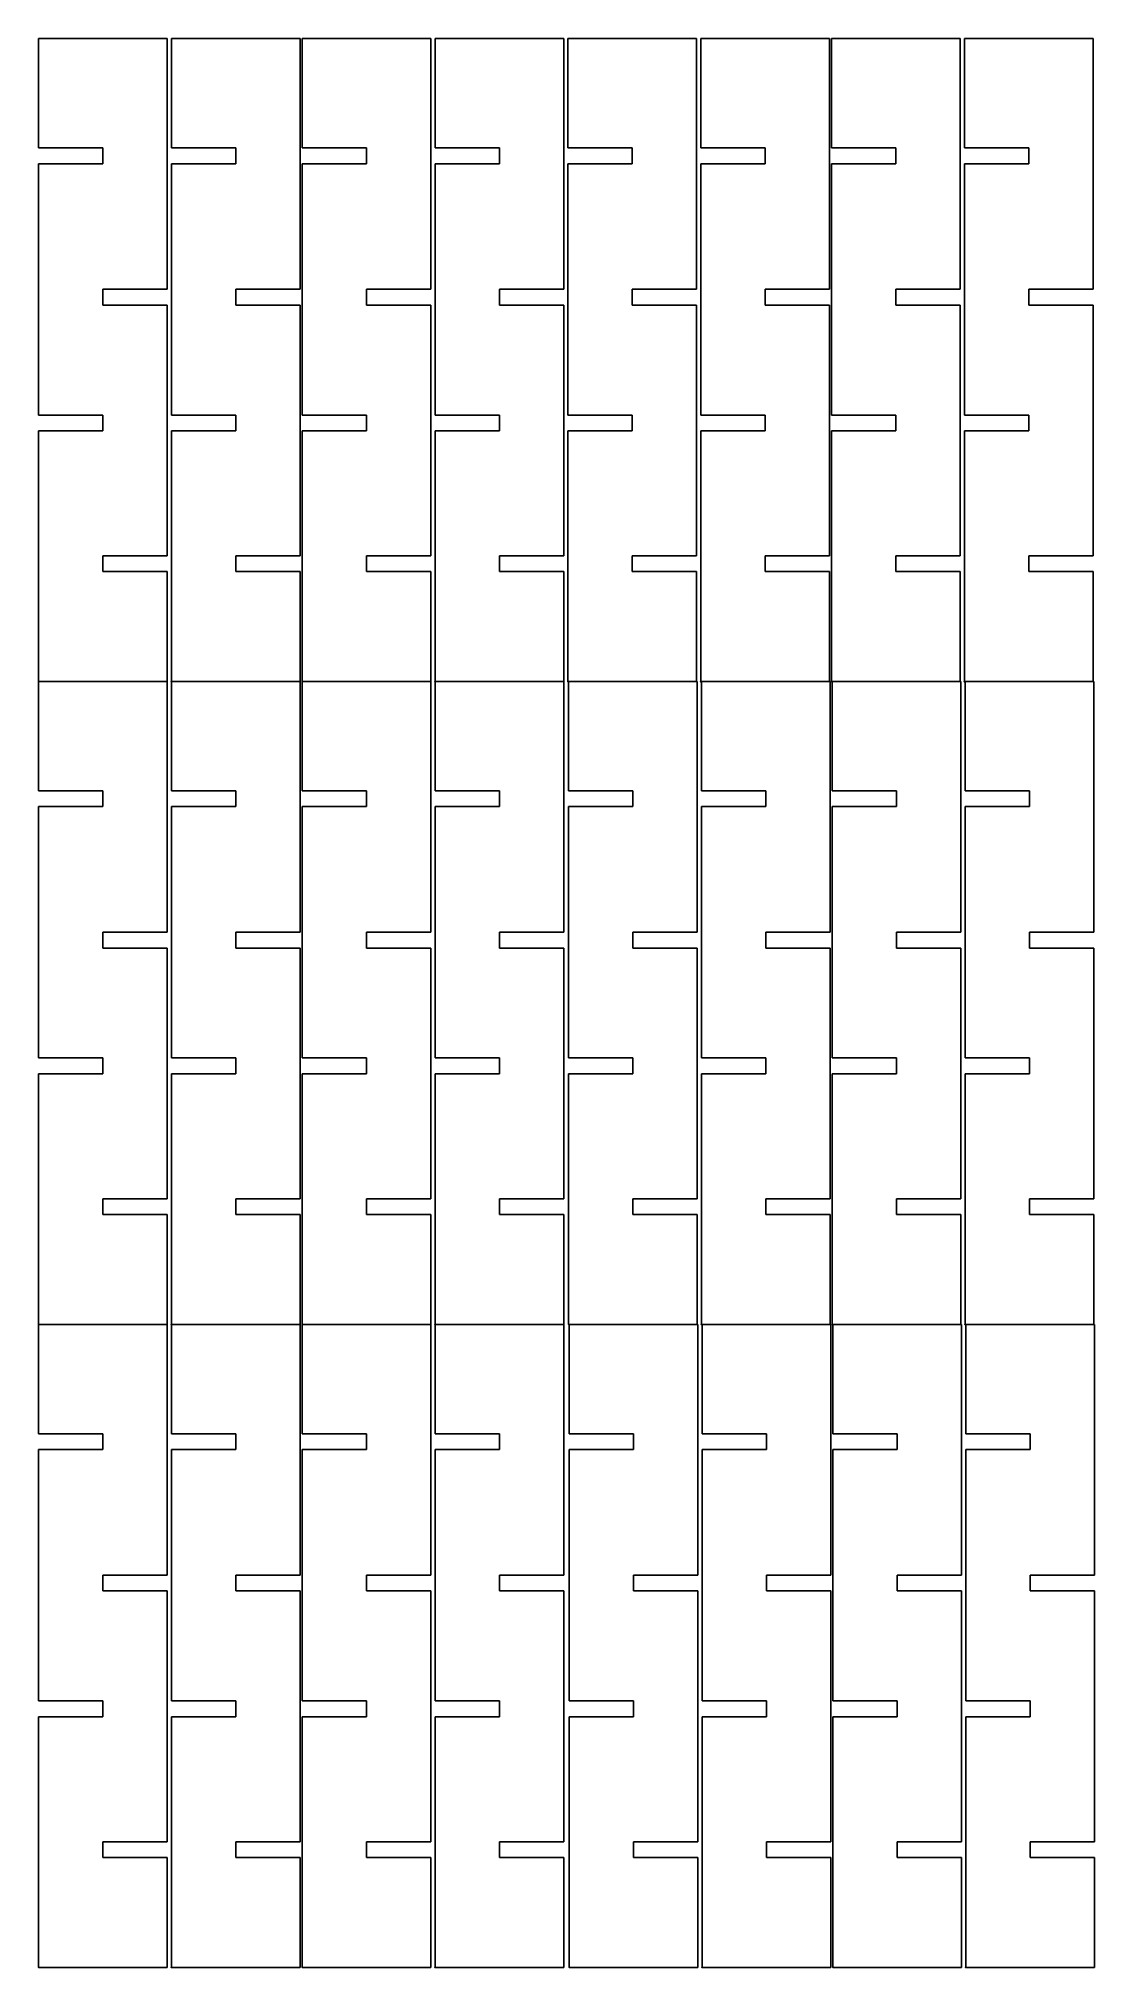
# Model space of a CAD drawing. Header units: centimetres. Extents: x 0 to 16.4, y 0 to 30.
import ezdxf

# ---------------------------------------------------------------- set-up
doc = ezdxf.new("R2010")
doc.units = ezdxf.units.CM
doc.header["$MEASUREMENT"] = 0
doc.layers.add('キャンドルスタンド？ v1_Sketch1', color=7, linetype='Continuous')

msp = doc.modelspace()

# ---------------------------------------------------------------- linework, layer by layer
at = {"layer": 'キャンドルスタンド？ v1_Sketch1'}
for p, q in [((2, 30), (0, 30)), ((0, 30), (0, 28.299)), ((2, 26.1), (2, 30)), ((4.065, 30), (2.065, 30)), ((2.065, 30), (2.065, 28.299)), ((4.065, 26.1), (4.065, 30)), ((6.1, 30), (4.1, 30)), ((4.1, 30), (4.1, 28.299)), ((6.1, 26.1), (6.1, 30)), ((8.165, 30), (6.165, 30)), ((6.165, 30), (6.165, 28.299)), ((8.165, 26.1), (8.165, 30)), ((8.23, 30), (8.23, 28.299)), ((10.23, 30), (8.23, 30)), ((10.23, 26.1), (10.23, 30)), ((10.295, 30), (10.295, 28.299)), ((12.295, 30), (10.295, 30)), ((12.295, 26.1), (12.295, 30)), ((14.33, 30), (12.33, 30)), ((12.33, 30), (12.33, 28.299)), ((14.33, 26.1), (14.33, 30)), ((16.395, 30), (14.395, 30)), ((14.395, 30), (14.395, 28.299)), ((16.395, 26.1), (16.395, 30)), ((0, 28.299), (1, 28.299)), ((1, 28.299), (1, 28.054)), ((2.065, 28.299), (3.065, 28.299)), ((3.065, 28.299), (3.065, 28.054)), ((4.1, 28.299), (5.1, 28.299)), ((5.1, 28.299), (5.1, 28.054)), ((6.165, 28.299), (7.165, 28.299)), ((7.165, 28.299), (7.165, 28.054)), ((8.23, 28.299), (9.23, 28.299)), ((9.23, 28.299), (9.23, 28.054)), ((10.295, 28.299), (11.295, 28.299)), ((11.295, 28.299), (11.295, 28.054)), ((12.33, 28.299), (13.33, 28.299)), ((13.33, 28.299), (13.33, 28.054)), ((14.395, 28.299), (15.395, 28.299)), ((15.395, 28.299), (15.395, 28.054)), ((0, 28.054), (0, 24.145)), ((1, 28.054), (0, 28.054)), ((2.065, 28.054), (2.065, 24.145)), ((3.065, 28.054), (2.065, 28.054)), ((5.1, 28.054), (4.1, 28.054)), ((4.1, 28.054), (4.1, 24.145)), ((7.165, 28.054), (6.165, 28.054)), ((6.165, 28.054), (6.165, 24.145)), ((8.23, 28.054), (8.23, 24.145)), ((9.23, 28.054), (8.23, 28.054)), ((10.295, 28.054), (10.295, 24.145)), ((11.295, 28.054), (10.295, 28.054)), ((12.33, 28.054), (12.33, 24.145)), ((13.33, 28.054), (12.33, 28.054)), ((14.395, 28.054), (14.395, 24.145)), ((15.395, 28.054), (14.395, 28.054)), ((1, 26.1), (1, 25.855)), ((2, 26.1), (1, 26.1)), ((3.065, 26.1), (3.065, 25.855)), ((4.065, 26.1), (3.065, 26.1)), ((5.1, 26.1), (5.1, 25.855)), ((6.1, 26.1), (5.1, 26.1)), ((7.165, 26.1), (7.165, 25.855)), ((8.165, 26.1), (7.165, 26.1)), ((9.23, 26.1), (9.23, 25.855)), ((10.23, 26.1), (9.23, 26.1)), ((11.295, 26.1), (11.295, 25.855)), ((12.295, 26.1), (11.295, 26.1)), ((13.33, 26.1), (13.33, 25.855)), ((14.33, 26.1), (13.33, 26.1)), ((15.395, 26.1), (15.395, 25.855)), ((16.395, 26.1), (15.395, 26.1)), ((1, 25.855), (2, 25.855)), ((2, 21.955), (2, 25.855)), ((3.065, 25.855), (4.065, 25.855)), ((4.065, 21.955), (4.065, 25.855)), ((5.1, 25.855), (6.1, 25.855)), ((6.1, 21.955), (6.1, 25.855)), ((7.165, 25.855), (8.165, 25.855)), ((8.165, 21.955), (8.165, 25.855)), ((9.23, 25.855), (10.23, 25.855)), ((10.23, 21.955), (10.23, 25.855)), ((11.295, 25.855), (12.295, 25.855)), ((12.295, 21.955), (12.295, 25.855)), ((13.33, 25.855), (14.33, 25.855)), ((14.33, 21.955), (14.33, 25.855)), ((15.395, 25.855), (16.395, 25.855)), ((16.395, 21.955), (16.395, 25.855)), ((1, 24.145), (0, 24.145)), ((1, 23.9), (1, 24.145)), ((3.065, 24.145), (2.065, 24.145)), ((3.065, 23.9), (3.065, 24.145)), ((5.1, 24.145), (4.1, 24.145)), ((5.1, 23.9), (5.1, 24.145)), ((7.165, 24.145), (6.165, 24.145)), ((7.165, 23.9), (7.165, 24.145)), ((9.23, 24.145), (8.23, 24.145)), ((9.23, 23.9), (9.23, 24.145)), ((11.295, 24.145), (10.295, 24.145)), ((11.295, 23.9), (11.295, 24.145)), ((13.33, 24.145), (12.33, 24.145)), ((13.33, 23.9), (13.33, 24.145)), ((15.395, 24.145), (14.395, 24.145)), ((15.395, 23.9), (15.395, 24.145)), ((0, 23.9), (0, 20)), ((0, 23.9), (1, 23.9)), ((2.065, 23.9), (2.065, 20)), ((2.065, 23.9), (3.065, 23.9)), ((4.1, 23.9), (5.1, 23.9)), ((4.1, 23.9), (4.1, 20)), ((6.165, 23.9), (6.165, 20)), ((6.165, 23.9), (7.165, 23.9)), ((8.23, 23.9), (9.23, 23.9)), ((8.23, 23.9), (8.23, 20)), ((10.295, 23.9), (10.295, 20)), ((10.295, 23.9), (11.295, 23.9)), ((12.33, 23.9), (13.33, 23.9)), ((12.33, 23.9), (12.33, 20)), ((14.395, 23.9), (14.395, 20)), ((14.395, 23.9), (15.395, 23.9)), ((1, 21.955), (2, 21.955)), ((1, 21.71), (1, 21.955)), ((3.065, 21.71), (3.065, 21.955)), ((3.065, 21.955), (4.065, 21.955)), ((5.1, 21.955), (6.1, 21.955)), ((5.1, 21.71), (5.1, 21.955)), ((7.165, 21.71), (7.165, 21.955)), ((7.165, 21.955), (8.165, 21.955)), ((9.23, 21.71), (9.23, 21.955)), ((9.23, 21.955), (10.23, 21.955)), ((11.295, 21.71), (11.295, 21.955)), ((11.295, 21.955), (12.295, 21.955)), ((13.33, 21.71), (13.33, 21.955)), ((13.33, 21.955), (14.33, 21.955)), ((15.395, 21.71), (15.395, 21.955)), ((15.395, 21.955), (16.395, 21.955)), ((2, 21.71), (1, 21.71)), ((2, 20), (2, 21.71)), ((4.065, 21.71), (3.065, 21.71)), ((4.065, 20), (4.065, 21.71)), ((6.1, 21.71), (5.1, 21.71)), ((6.1, 20), (6.1, 21.71)), ((8.165, 21.71), (7.165, 21.71)), ((8.165, 20), (8.165, 21.71)), ((10.23, 21.71), (9.23, 21.71)), ((10.23, 20), (10.23, 21.71)), ((12.295, 21.71), (11.295, 21.71)), ((12.295, 20), (12.295, 21.71)), ((14.33, 21.71), (13.33, 21.71)), ((14.33, 20), (14.33, 21.71)), ((16.395, 21.71), (15.395, 21.71)), ((16.395, 20), (16.395, 21.71)), ((2, 20), (0, 20)), ((0, 20), (0, 18.299)), ((0, 20), (2, 20)), ((2, 16.1), (2, 20)), ((4.065, 20), (2.065, 20)), ((2.065, 20), (2.065, 18.299)), ((2.065, 20), (4.065, 20)), ((4.065, 16.1), (4.065, 20)), ((6.1, 20), (4.1, 20)), ((4.1, 20), (4.1, 18.299)), ((4.1, 20), (6.1, 20)), ((6.1, 16.1), (6.1, 20)), ((8.165, 20), (6.165, 20)), ((6.165, 20), (8.165, 20)), ((6.165, 20), (6.165, 18.299)), ((8.165, 16.1), (8.165, 20)), ((8.23, 20), (10.23, 20)), ((8.24, 20), (8.24, 18.299)), ((10.24, 20), (8.24, 20)), ((10.24, 16.1), (10.24, 20)), ((10.295, 20), (12.295, 20)), ((10.305, 20), (10.305, 18.299)), ((12.305, 20), (10.305, 20)), ((12.305, 16.1), (12.305, 20)), ((12.33, 20), (14.33, 20)), ((14.34, 20), (12.34, 20)), ((12.34, 20), (12.34, 18.299)), ((14.34, 16.1), (14.34, 20)), ((14.395, 20), (16.395, 20)), ((14.405, 20), (14.405, 18.299)), ((16.405, 20), (14.405, 20)), ((16.405, 16.1), (16.405, 20)), ((0, 18.299), (1, 18.299)), ((0, 18.054), (0, 14.145)), ((1, 18.054), (0, 18.054)), ((1, 18.299), (1, 18.054)), ((2.065, 18.299), (3.065, 18.299)), ((2.065, 18.054), (2.065, 14.145)), ((3.065, 18.054), (2.065, 18.054)), ((3.065, 18.299), (3.065, 18.054)), ((4.1, 18.299), (5.1, 18.299)), ((5.1, 18.054), (4.1, 18.054)), ((4.1, 18.054), (4.1, 14.145)), ((5.1, 18.299), (5.1, 18.054)), ((6.165, 18.299), (7.165, 18.299)), ((6.165, 18.054), (6.165, 14.145)), ((7.165, 18.054), (6.165, 18.054)), ((7.165, 18.299), (7.165, 18.054)), ((8.24, 18.299), (9.24, 18.299)), ((8.24, 18.054), (8.24, 14.145)), ((9.24, 18.054), (8.24, 18.054)), ((9.24, 18.299), (9.24, 18.054)), ((10.305, 18.299), (11.305, 18.299)), ((10.305, 18.054), (10.305, 14.145)), ((11.305, 18.054), (10.305, 18.054)), ((11.305, 18.299), (11.305, 18.054)), ((12.34, 18.299), (13.34, 18.299)), ((12.34, 18.054), (12.34, 14.145)), ((13.34, 18.054), (12.34, 18.054)), ((13.34, 18.299), (13.34, 18.054)), ((14.405, 18.299), (15.405, 18.299)), ((15.405, 18.054), (14.405, 18.054)), ((14.405, 18.054), (14.405, 14.145)), ((15.405, 18.299), (15.405, 18.054)), ((1, 16.1), (1, 15.855)), ((2, 16.1), (1, 16.1)), ((3.065, 16.1), (3.065, 15.855)), ((4.065, 16.1), (3.065, 16.1)), ((5.1, 16.1), (5.1, 15.855)), ((6.1, 16.1), (5.1, 16.1)), ((7.165, 16.1), (7.165, 15.855)), ((8.165, 16.1), (7.165, 16.1)), ((9.24, 16.1), (9.24, 15.855)), ((10.24, 16.1), (9.24, 16.1)), ((11.305, 16.1), (11.305, 15.855)), ((12.305, 16.1), (11.305, 16.1)), ((13.34, 16.1), (13.34, 15.855)), ((14.34, 16.1), (13.34, 16.1)), ((15.405, 16.1), (15.405, 15.855)), ((16.405, 16.1), (15.405, 16.1)), ((1, 15.855), (2, 15.855)), ((2, 11.955), (2, 15.855)), ((3.065, 15.855), (4.065, 15.855)), ((4.065, 11.955), (4.065, 15.855)), ((5.1, 15.855), (6.1, 15.855)), ((6.1, 11.955), (6.1, 15.855)), ((7.165, 15.855), (8.165, 15.855)), ((8.165, 11.955), (8.165, 15.855)), ((9.24, 15.855), (10.24, 15.855)), ((10.24, 11.955), (10.24, 15.855)), ((11.305, 15.855), (12.305, 15.855)), ((12.305, 11.955), (12.305, 15.855)), ((13.34, 15.855), (14.34, 15.855)), ((14.34, 11.955), (14.34, 15.855)), ((15.405, 15.855), (16.405, 15.855)), ((16.405, 11.955), (16.405, 15.855)), ((1, 14.145), (0, 14.145)), ((1, 13.9), (1, 14.145)), ((3.065, 14.145), (2.065, 14.145)), ((3.065, 13.9), (3.065, 14.145)), ((5.1, 14.145), (4.1, 14.145)), ((5.1, 13.9), (5.1, 14.145)), ((7.165, 14.145), (6.165, 14.145)), ((7.165, 13.9), (7.165, 14.145)), ((9.24, 14.145), (8.24, 14.145)), ((9.24, 13.9), (9.24, 14.145)), ((11.305, 14.145), (10.305, 14.145)), ((11.305, 13.9), (11.305, 14.145)), ((13.34, 14.145), (12.34, 14.145)), ((13.34, 13.9), (13.34, 14.145)), ((15.405, 14.145), (14.405, 14.145)), ((15.405, 13.9), (15.405, 14.145)), ((0, 13.9), (0, 10)), ((0, 13.9), (1, 13.9)), ((2.065, 13.9), (2.065, 10)), ((2.065, 13.9), (3.065, 13.9)), ((4.1, 13.9), (5.1, 13.9)), ((4.1, 13.9), (4.1, 10)), ((6.165, 13.9), (6.165, 10)), ((6.165, 13.9), (7.165, 13.9)), ((8.24, 13.9), (8.24, 10)), ((8.24, 13.9), (9.24, 13.9)), ((10.305, 13.9), (10.305, 10)), ((10.305, 13.9), (11.305, 13.9)), ((12.34, 13.9), (13.34, 13.9)), ((12.34, 13.9), (12.34, 10)), ((14.405, 13.9), (14.405, 10)), ((14.405, 13.9), (15.405, 13.9)), ((1, 11.71), (1, 11.955)), ((1, 11.955), (2, 11.955)), ((2, 11.71), (1, 11.71)), ((2, 10), (2, 11.71)), ((3.065, 11.955), (4.065, 11.955)), ((3.065, 11.71), (3.065, 11.955)), ((4.065, 11.71), (3.065, 11.71)), ((4.065, 10), (4.065, 11.71)), ((5.1, 11.71), (5.1, 11.955)), ((5.1, 11.955), (6.1, 11.955)), ((6.1, 11.71), (5.1, 11.71)), ((6.1, 10), (6.1, 11.71)), ((7.165, 11.71), (7.165, 11.955)), ((7.165, 11.955), (8.165, 11.955)), ((8.165, 11.71), (7.165, 11.71)), ((8.165, 10), (8.165, 11.71)), ((9.24, 11.955), (10.24, 11.955)), ((9.24, 11.71), (9.24, 11.955)), ((10.24, 11.71), (9.24, 11.71)), ((10.24, 10), (10.24, 11.71)), ((11.305, 11.955), (12.305, 11.955)), ((11.305, 11.71), (11.305, 11.955)), ((12.305, 11.71), (11.305, 11.71)), ((12.305, 10), (12.305, 11.71)), ((13.34, 11.955), (14.34, 11.955)), ((13.34, 11.71), (13.34, 11.955)), ((14.34, 11.71), (13.34, 11.71)), ((14.34, 10), (14.34, 11.71)), ((15.405, 11.71), (15.405, 11.955)), ((15.405, 11.955), (16.405, 11.955)), ((16.405, 11.71), (15.405, 11.71)), ((16.405, 10), (16.405, 11.71)), ((0, 10), (0, 8.299)), ((2, 10), (0, 10)), ((0, 10), (2, 10)), ((2, 6.1), (2, 10)), ((4.065, 10), (2.065, 10)), ((2.065, 10), (2.065, 8.299)), ((2.065, 10), (4.065, 10)), ((4.065, 6.1), (4.065, 10)), ((4.1, 10), (4.1, 8.299)), ((6.1, 10), (4.1, 10)), ((4.1, 10), (6.1, 10)), ((6.1, 6.1), (6.1, 10)), ((6.165, 10), (8.165, 10)), ((6.165, 10), (6.165, 8.299)), ((8.165, 10), (6.165, 10)), ((8.165, 6.1), (8.165, 10)), ((8.24, 10), (10.24, 10)), ((10.25, 10), (8.25, 10)), ((8.25, 10), (8.25, 8.299)), ((10.25, 6.1), (10.25, 10)), ((10.305, 10), (12.305, 10)), ((12.315, 10), (10.315, 10)), ((10.315, 10), (10.315, 8.299)), ((12.315, 6.1), (12.315, 10)), ((12.34, 10), (14.34, 10)), ((14.35, 10), (12.35, 10)), ((12.35, 10), (12.35, 8.299)), ((14.35, 6.1), (14.35, 10)), ((14.405, 10), (16.405, 10)), ((14.415, 10), (14.415, 8.299)), ((16.415, 10), (14.415, 10)), ((16.415, 6.1), (16.415, 10)), ((0, 8.299), (1, 8.299)), ((1, 8.299), (1, 8.054)), ((2.065, 8.299), (3.065, 8.299)), ((3.065, 8.299), (3.065, 8.054)), ((4.1, 8.299), (5.1, 8.299)), ((5.1, 8.299), (5.1, 8.054)), ((6.165, 8.299), (7.165, 8.299)), ((7.165, 8.299), (7.165, 8.054)), ((8.25, 8.299), (9.25, 8.299)), ((9.25, 8.299), (9.25, 8.054)), ((10.315, 8.299), (11.315, 8.299)), ((11.315, 8.299), (11.315, 8.054)), ((12.35, 8.299), (13.35, 8.299)), ((13.35, 8.299), (13.35, 8.054)), ((14.415, 8.299), (15.415, 8.299)), ((15.415, 8.299), (15.415, 8.054)), ((1, 8.054), (0, 8.054)), ((0, 8.054), (0, 4.145)), ((2.065, 8.054), (2.065, 4.145)), ((3.065, 8.054), (2.065, 8.054)), ((4.1, 8.054), (4.1, 4.145)), ((5.1, 8.054), (4.1, 8.054)), ((6.165, 8.054), (6.165, 4.145)), ((7.165, 8.054), (6.165, 8.054)), ((9.25, 8.054), (8.25, 8.054)), ((8.25, 8.054), (8.25, 4.145)), ((10.315, 8.054), (10.315, 4.145)), ((11.315, 8.054), (10.315, 8.054)), ((12.35, 8.054), (12.35, 4.145)), ((13.35, 8.054), (12.35, 8.054)), ((15.415, 8.054), (14.415, 8.054)), ((14.415, 8.054), (14.415, 4.145)), ((1, 6.1), (1, 5.855)), ((2, 6.1), (1, 6.1)), ((4.065, 6.1), (3.065, 6.1)), ((3.065, 6.1), (3.065, 5.855)), ((5.1, 6.1), (5.1, 5.855)), ((6.1, 6.1), (5.1, 6.1)), ((7.165, 6.1), (7.165, 5.855)), ((8.165, 6.1), (7.165, 6.1)), ((9.25, 6.1), (9.25, 5.855)), ((10.25, 6.1), (9.25, 6.1)), ((11.315, 6.1), (11.315, 5.855)), ((12.315, 6.1), (11.315, 6.1)), ((13.35, 6.1), (13.35, 5.855)), ((14.35, 6.1), (13.35, 6.1)), ((15.415, 6.1), (15.415, 5.855)), ((16.415, 6.1), (15.415, 6.1)), ((1, 5.855), (2, 5.855)), ((2, 1.955), (2, 5.855)), ((3.065, 5.855), (4.065, 5.855)), ((4.065, 1.955), (4.065, 5.855)), ((5.1, 5.855), (6.1, 5.855)), ((6.1, 1.955), (6.1, 5.855)), ((7.165, 5.855), (8.165, 5.855)), ((8.165, 1.955), (8.165, 5.855)), ((9.25, 5.855), (10.25, 5.855)), ((10.25, 1.955), (10.25, 5.855)), ((11.315, 5.855), (12.315, 5.855)), ((12.315, 1.955), (12.315, 5.855)), ((13.35, 5.855), (14.35, 5.855)), ((14.35, 1.955), (14.35, 5.855)), ((15.415, 5.855), (16.415, 5.855)), ((16.415, 1.955), (16.415, 5.855)), ((1, 4.145), (0, 4.145)), ((1, 3.9), (1, 4.145)), ((3.065, 4.145), (2.065, 4.145)), ((3.065, 3.9), (3.065, 4.145)), ((5.1, 4.145), (4.1, 4.145)), ((5.1, 3.9), (5.1, 4.145)), ((7.165, 4.145), (6.165, 4.145)), ((7.165, 3.9), (7.165, 4.145)), ((9.25, 4.145), (8.25, 4.145)), ((9.25, 3.9), (9.25, 4.145)), ((11.315, 4.145), (10.315, 4.145)), ((11.315, 3.9), (11.315, 4.145)), ((13.35, 4.145), (12.35, 4.145)), ((13.35, 3.9), (13.35, 4.145)), ((15.415, 4.145), (14.415, 4.145)), ((15.415, 3.9), (15.415, 4.145)), ((0, 3.9), (1, 3.9)), ((0, 3.9), (0, 0)), ((2.065, 3.9), (2.065, 0)), ((2.065, 3.9), (3.065, 3.9)), ((4.1, 3.9), (4.1, 0)), ((4.1, 3.9), (5.1, 3.9)), ((6.165, 3.9), (7.165, 3.9)), ((6.165, 3.9), (6.165, 0)), ((8.25, 3.9), (8.25, 0)), ((8.25, 3.9), (9.25, 3.9)), ((10.315, 3.9), (11.315, 3.9)), ((10.315, 3.9), (10.315, 0)), ((12.35, 3.9), (13.35, 3.9)), ((12.35, 3.9), (12.35, 0)), ((14.415, 3.9), (14.415, 0)), ((14.415, 3.9), (15.415, 3.9)), ((1, 1.71), (1, 1.955)), ((1, 1.955), (2, 1.955)), ((3.065, 1.71), (3.065, 1.955)), ((3.065, 1.955), (4.065, 1.955)), ((5.1, 1.955), (6.1, 1.955)), ((5.1, 1.71), (5.1, 1.955)), ((7.165, 1.71), (7.165, 1.955)), ((7.165, 1.955), (8.165, 1.955)), ((9.25, 1.955), (10.25, 1.955)), ((9.25, 1.71), (9.25, 1.955)), ((11.315, 1.71), (11.315, 1.955)), ((11.315, 1.955), (12.315, 1.955)), ((13.35, 1.955), (14.35, 1.955)), ((13.35, 1.71), (13.35, 1.955)), ((15.415, 1.71), (15.415, 1.955)), ((15.415, 1.955), (16.415, 1.955)), ((2, 1.71), (1, 1.71)), ((2, 0), (2, 1.71)), ((4.065, 1.71), (3.065, 1.71)), ((4.065, 0), (4.065, 1.71)), ((6.1, 1.71), (5.1, 1.71)), ((6.1, 0), (6.1, 1.71)), ((8.165, 1.71), (7.165, 1.71)), ((8.165, 0), (8.165, 1.71)), ((10.25, 1.71), (9.25, 1.71)), ((10.25, 0), (10.25, 1.71)), ((12.315, 1.71), (11.315, 1.71)), ((12.315, 0), (12.315, 1.71)), ((14.35, 1.71), (13.35, 1.71)), ((14.35, 0), (14.35, 1.71)), ((16.415, 1.71), (15.415, 1.71)), ((16.415, 0), (16.415, 1.71)), ((0, 0), (2, 0)), ((4.1, 0), (6.1, 0)), ((8.25, 0), (10.25, 0)), ((12.35, 0), (14.35, 0)), ((2.065, 0), (4.065, 0)), ((6.165, 0), (8.165, 0)), ((10.315, 0), (12.315, 0)), ((14.415, 0), (16.415, 0))]:
    msp.add_line(p, q, dxfattribs=at)
for p in [(0, 20), (2.065, 20), (4.1, 20), (6.165, 20), (8.23, 20), (10.295, 20), (12.33, 20), (14.395, 20), (0, 10), (2.065, 10), (4.1, 10), (6.165, 10), (8.24, 10), (10.305, 10), (12.34, 10), (14.405, 10), (0, 0), (4.1, 0), (8.25, 0), (12.35, 0), (2.065, 0), (6.165, 0), (10.315, 0), (14.415, 0)]:
    msp.add_point(p, dxfattribs=at)

doc.saveas('drawing.dxf')
